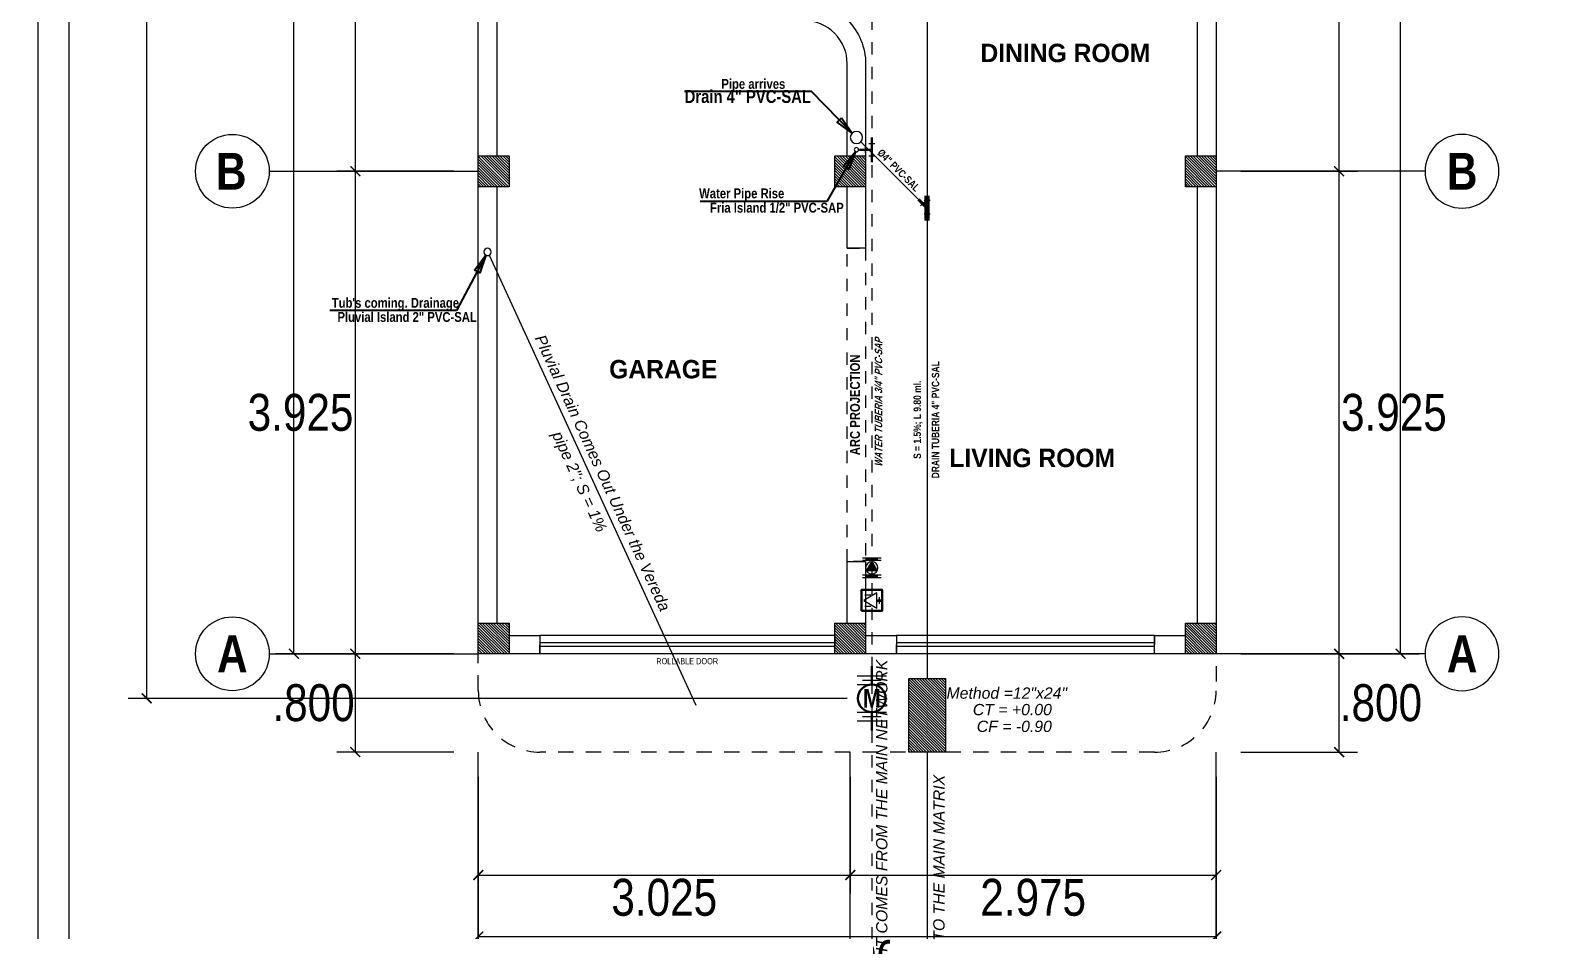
# Model space of a CAD drawing. Header units: millimetres. Extents: x 56 to 215, y 47 to 103.
# Drawn here: x 110.59 to 123.03, y 55.8 to 63.12 of the extents above; entities that cross this region are included whole.
import ezdxf
from ezdxf.enums import TextEntityAlignment as Align

# ---------------------------------------------------------------- set-up
doc = ezdxf.new("R2010")
doc.units = ezdxf.units.MM
for name, pattern in [('CONTINUA', [0]), ('DASHDOT2', [0.5, 0.25, -0.125, 0, -0.125]), ('DASHED2', [0.375, 0.25, -0.125])]:
    doc.linetypes.add(name, pattern=pattern)
for name, color, linetype in [('A_Puerta', 32, 'Continuous'), ('G_Acotación', 171, 'Continuous'), ('IS_Muro', 232, 'Continuous')]:
    doc.layers.add(name, color=color, linetype=linetype)
for name, color, linetype, lineweight in [('A_Texto', 43, 'Continuous', 9), ('A_Ventana', 140, 'Continuous', 9), ('E_Columna', 3, 'Continuous', 25), ('G_Ejes', 253, 'Continuous', 20), ('G_Proyección', 8, 'DASHED2', 15), ('G_Texto', 122, 'Continuous', 20), ('IS_Accesorios Agua', 6, 'Continuous', 20), ('IS_Accesorios Desagüe', 3, 'Continuous', 20), ('IS_Agua Fria', 140, 'DASHDOT2', 25), ('IS_Tuberia 2', 11, 'Continuous', 40), ('IS_Tuberia 4', 5, 'Continuous', 80)]:
    doc.layers.add(name, color=color, linetype=linetype, lineweight=lineweight)
doc.styles.add('Acotacion', font='ARIALN.TTF')
doc.styles.add('ARIAL', font='ariali.ttf', dxfattribs={"height": 0.12})
doc.styles.add('Arial Marron', font='ARIALN.TTF')
doc.styles.add('Cotas', font='ARIALNB.TTF', dxfattribs={"height": 0.1})
doc.styles.add('Eje', font='ARIALNB.TTF', dxfattribs={"height": 0.3})
doc.styles.add('M-1', font='ARIALNB.TTF', dxfattribs={"oblique": 20})
doc.styles.add('STYLE1', font='cityb___.ttf', dxfattribs={"width": 1.05})
doc.styles.add('TITULOS', font='ARIALNB.TTF', dxfattribs={"height": 0.3})
doc.dimstyles.new('150', dxfattribs={"dimtxt": 1, "dimasz": 0.06, "dimexe": 0.06, "dimexo": 0.08, "dimgap": 0.05, "dimtad": 2, "dimtih": 1, "dimtoh": 1, "dimzin": 1, "dimdsep": 46, "dimtxsty": 'Cotas', "dimblk": 'ARCHTICK', "dimcen": 0.25, "dimdle": 0.06, "dimclrd": 256, "dimclre": 256, "dimclrt": 5, "dimazin": 0, "dimtp": 0.2, "dimtm": 0.2, "dimtfac": 1, "dimtix": 1, "dimtmove": 1, "dimatfit": 0, "dimfxl": 0.06, "dimtolj": 1, "dimtzin": 1, "dimarcsym": 0})
doc.dimstyles.new('Lenin_50', dxfattribs={"dimtxt": 0.3, "dimasz": 0.08, "dimexe": 0.15, "dimexo": 0.2, "dimgap": 0.03, "dimtad": 2, "dimtih": 1, "dimtoh": 1, "dimlfac": -1, "dimzin": 4, "dimdsep": 46, "dimtxsty": 'Acotacion', "dimblk": 'ARCHTICK', "dimcen": 0.08, "dimclrd": 256, "dimclre": 256, "dimclrt": 4, "dimazin": 1, "dimtm": 1e-09, "dimtfac": 1, "dimtmove": 2, "dimatfit": 2, "dimfxl": 1, "dimtolj": 1, "dimlwd": 13, "dimlwe": 18, "dimarcsym": 0})
pattern_1 = [(135, (229.378861, -21.810414), (0.0112253202, 0.0112253202), [])]
pattern_2 = [(135, (229.378861, -21.660414), (0.0112253202, 0.0112253202), [])]

# ---------------------------------------------------------------- blocks, each defined once
blk = doc.blocks.new('Eri')
blk.add_line((-1.7, 0), (0, 0))
blk.add_circle((-2, 0), 0.3)
at = {"color": 1, "style": 'Eje', "flags": 4}
blk.add_attdef('H', text='', height=0.3, dxfattribs=at).set_placement((-2, 0), align=Align.MIDDLE_CENTER)
blk = doc.blocks.new('_ArchTick')
at = {"color": 0, "linetype": 'ByBlock', "const_width": 0.15}
blk.add_lwpolyline([(-0.5, -0.5), (0.5, 0.5)], dxfattribs=at)
blk = doc.blocks.new('*D713')
at = {"layer": 'Defpoints', "color": 0, "transparency": 16777216}
for p in [(114.233, 57.253), (120.233, 57.253), (120.233, 55.753)]:
    blk.add_point(p, dxfattribs=at)
at = {"layer": 'G_Acotación', "lineweight": 18, "transparency": 16777216}
for p, q in [((114.233, 57.053), (114.233, 55.603)), ((120.233, 57.053), (120.233, 55.603))]:
    blk.add_line(p, q, dxfattribs=at)
at = {"layer": 'G_Acotación', "lineweight": 13, "transparency": 16777216}
blk.add_line((114.233, 55.753), (120.233, 55.753), dxfattribs=at)
at = {"layer": 'G_Acotación', "lineweight": 13, "transparency": 16777216, "xscale": 0.08, "yscale": 0.08, "zscale": 0.08, "rotation": 180}
blk.add_blockref('_ArchTick', (114.233, 55.753), dxfattribs=at)
at = {"layer": 'G_Acotación', "lineweight": 13, "transparency": 16777216, "xscale": 0.08, "yscale": 0.08, "zscale": 0.08}
blk.add_blockref('_ArchTick', (120.233, 55.753), dxfattribs=at)
at = {"layer": 'G_Acotación', "color": 4, "lineweight": 5, "transparency": 16777216, "insert": (117.233, 55.57), "char_height": 0.3, "attachment_point": 5, "style": 'Acotacion'}
blk.add_mtext('\\A1;6.000', dxfattribs=at)
blk = doc.blocks.new('*D714')
at = {"layer": 'Defpoints', "color": 0, "transparency": 16777216}
for p in [(117.258, 57.253), (120.233, 57.253), (120.233, 56.253)]:
    blk.add_point(p, dxfattribs=at)
at = {"layer": 'G_Acotación', "lineweight": 18, "transparency": 16777216}
for p, q in [((117.258, 57.053), (117.258, 56.103)), ((120.233, 57.053), (120.233, 56.103))]:
    blk.add_line(p, q, dxfattribs=at)
at = {"layer": 'G_Acotación', "lineweight": 13, "transparency": 16777216}
blk.add_line((117.258, 56.253), (120.233, 56.253), dxfattribs=at)
at = {"layer": 'G_Acotación', "lineweight": 13, "transparency": 16777216, "xscale": 0.08, "yscale": 0.08, "zscale": 0.08, "rotation": 180}
blk.add_blockref('_ArchTick', (117.258, 56.253), dxfattribs=at)
at = {"layer": 'G_Acotación', "lineweight": 13, "transparency": 16777216, "xscale": 0.08, "yscale": 0.08, "zscale": 0.08}
blk.add_blockref('_ArchTick', (120.233, 56.253), dxfattribs=at)
at = {"layer": 'G_Acotación', "color": 4, "lineweight": 5, "transparency": 16777216, "insert": (118.745, 56.07), "char_height": 0.3, "attachment_point": 5, "style": 'Acotacion'}
blk.add_mtext('\\A1;2.975', dxfattribs=at)
blk = doc.blocks.new('*D715')
at = {"layer": 'Defpoints', "color": 0, "transparency": 16777216}
for p in [(114.233, 57.253), (117.258, 57.253), (117.258, 56.253)]:
    blk.add_point(p, dxfattribs=at)
at = {"layer": 'G_Acotación', "lineweight": 18, "transparency": 16777216}
for p, q in [((114.233, 57.053), (114.233, 56.103)), ((117.258, 57.053), (117.258, 56.103))]:
    blk.add_line(p, q, dxfattribs=at)
at = {"layer": 'G_Acotación', "lineweight": 13, "transparency": 16777216}
blk.add_line((114.233, 56.253), (117.258, 56.253), dxfattribs=at)
at = {"layer": 'G_Acotación', "lineweight": 13, "transparency": 16777216, "xscale": 0.08, "yscale": 0.08, "zscale": 0.08, "rotation": 180}
blk.add_blockref('_ArchTick', (114.233, 56.253), dxfattribs=at)
at = {"layer": 'G_Acotación', "lineweight": 13, "transparency": 16777216, "xscale": 0.08, "yscale": 0.08, "zscale": 0.08}
blk.add_blockref('_ArchTick', (117.258, 56.253), dxfattribs=at)
at = {"layer": 'G_Acotación', "color": 4, "lineweight": 5, "transparency": 16777216, "insert": (115.745, 56.07), "char_height": 0.3, "attachment_point": 5, "style": 'Acotacion'}
blk.add_mtext('\\A1;3.025', dxfattribs=at)
blk = doc.blocks.new('*D716')
at = {"layer": 'Defpoints', "color": 0, "transparency": 16777216}
for p in [(112.733, 70.553), (114.233, 70.553), (114.233, 58.053)]:
    blk.add_point(p, dxfattribs=at)
at = {"layer": 'G_Acotación', "lineweight": 18, "transparency": 16777216}
for p, q in [((114.033, 70.553), (112.583, 70.553)), ((114.033, 58.053), (112.583, 58.053))]:
    blk.add_line(p, q, dxfattribs=at)
at = {"layer": 'G_Acotación', "lineweight": 13, "transparency": 16777216}
blk.add_line((112.733, 58.053), (112.733, 70.553), dxfattribs=at)
at = {"layer": 'G_Acotación', "lineweight": 13, "transparency": 16777216, "xscale": 0.08, "yscale": 0.08, "zscale": 0.08}
for p, rotation in [((112.733, 70.553), 90), ((112.733, 58.053), 270)]:
    blk.add_blockref('_ArchTick', p, dxfattribs=dict(at, rotation=rotation))
at = {"layer": 'G_Acotación', "color": 4, "lineweight": 5, "transparency": 16777216, "insert": (112.204, 64.303), "char_height": 0.3, "attachment_point": 5, "style": 'Acotacion'}
blk.add_mtext('\\A1;12.500', dxfattribs=at)
blk = doc.blocks.new('*D717')
at = {"layer": 'Defpoints', "color": 0, "transparency": 16777216}
for p in [(113.233, 61.978), (114.233, 61.978), (114.233, 58.053)]:
    blk.add_point(p, dxfattribs=at)
at = {"layer": 'G_Acotación', "lineweight": 18, "transparency": 16777216}
for p, q in [((114.033, 61.978), (113.083, 61.978)), ((114.033, 58.053), (113.083, 58.053))]:
    blk.add_line(p, q, dxfattribs=at)
at = {"layer": 'G_Acotación', "lineweight": 13, "transparency": 16777216}
blk.add_line((113.233, 58.053), (113.233, 61.978), dxfattribs=at)
at = {"layer": 'G_Acotación', "lineweight": 13, "transparency": 16777216, "xscale": 0.08, "yscale": 0.08, "zscale": 0.08}
for p, rotation in [((113.233, 61.978), 90), ((113.233, 58.053), 270)]:
    blk.add_blockref('_ArchTick', p, dxfattribs=dict(at, rotation=rotation))
at = {"layer": 'G_Acotación', "color": 4, "lineweight": 5, "transparency": 16777216, "insert": (112.787, 60.015), "char_height": 0.3, "attachment_point": 5, "style": 'Acotacion'}
blk.add_mtext('\\A1;3.925', dxfattribs=at)
blk = doc.blocks.new('*D718')
at = {"layer": 'Defpoints', "color": 0, "transparency": 16777216}
for p in [(113.233, 66.528), (114.233, 66.528), (114.233, 61.978)]:
    blk.add_point(p, dxfattribs=at)
at = {"layer": 'G_Acotación', "lineweight": 18, "transparency": 16777216}
for p, q in [((114.033, 66.528), (113.083, 66.528)), ((114.033, 61.978), (113.083, 61.978))]:
    blk.add_line(p, q, dxfattribs=at)
at = {"layer": 'G_Acotación', "lineweight": 13, "transparency": 16777216}
blk.add_line((113.233, 61.978), (113.233, 66.528), dxfattribs=at)
at = {"layer": 'G_Acotación', "lineweight": 13, "transparency": 16777216, "xscale": 0.08, "yscale": 0.08, "zscale": 0.08}
for p, rotation in [((113.233, 66.528), 90), ((113.233, 61.978), 270)]:
    blk.add_blockref('_ArchTick', p, dxfattribs=dict(at, rotation=rotation))
at = {"layer": 'G_Acotación', "color": 4, "lineweight": 5, "transparency": 16777216, "insert": (112.783, 64.253), "char_height": 0.3, "attachment_point": 5, "style": 'Acotacion'}
blk.add_mtext('\\A1;4.550', dxfattribs=at)
blk = doc.blocks.new('*D720')
at = {"layer": 'Defpoints', "color": 0, "transparency": 16777216}
for p in [(113.233, 58.053), (114.233, 58.053), (114.233, 57.253)]:
    blk.add_point(p, dxfattribs=at)
at = {"layer": 'G_Acotación', "lineweight": 18, "transparency": 16777216}
for p, q in [((114.033, 58.053), (113.083, 58.053)), ((114.033, 57.253), (113.083, 57.253))]:
    blk.add_line(p, q, dxfattribs=at)
at = {"layer": 'G_Acotación', "lineweight": 13, "transparency": 16777216}
blk.add_line((113.233, 57.253), (113.233, 58.053), dxfattribs=at)
at = {"layer": 'G_Acotación', "lineweight": 13, "transparency": 16777216, "xscale": 0.08, "yscale": 0.08, "zscale": 0.08}
for p, rotation in [((113.233, 58.053), 90), ((113.233, 57.253), 270)]:
    blk.add_blockref('_ArchTick', p, dxfattribs=dict(at, rotation=rotation))
at = {"layer": 'G_Acotación', "color": 4, "lineweight": 5, "transparency": 16777216, "insert": (112.893, 57.653), "char_height": 0.3, "attachment_point": 5, "style": 'Acotacion'}
blk.add_mtext('\\A1;.800', dxfattribs=at)
blk = doc.blocks.new('*D721')
at = {"layer": 'Defpoints', "color": 0, "transparency": 16777216}
for p in [(120.233, 70.553), (121.733, 70.553), (120.233, 58.053)]:
    blk.add_point(p, dxfattribs=at)
at = {"layer": 'G_Acotación', "lineweight": 18, "transparency": 16777216}
for p, q in [((120.433, 70.553), (121.883, 70.553)), ((120.433, 58.053), (121.883, 58.053))]:
    blk.add_line(p, q, dxfattribs=at)
at = {"layer": 'G_Acotación', "lineweight": 13, "transparency": 16777216}
blk.add_line((121.733, 58.053), (121.733, 70.553), dxfattribs=at)
at = {"layer": 'G_Acotación', "lineweight": 13, "transparency": 16777216, "xscale": 0.08, "yscale": 0.08, "zscale": 0.08}
for p, rotation in [((121.733, 70.553), 90), ((121.733, 58.053), 270)]:
    blk.add_blockref('_ArchTick', p, dxfattribs=dict(at, rotation=rotation))
at = {"layer": 'G_Acotación', "color": 4, "lineweight": 5, "transparency": 16777216, "insert": (122.262, 64.303), "char_height": 0.3, "attachment_point": 5, "style": 'Acotacion'}
blk.add_mtext('\\A1;12.500', dxfattribs=at)
blk = doc.blocks.new('*D722')
at = {"layer": 'Defpoints', "color": 0, "transparency": 16777216}
for p in [(120.233, 61.978), (121.233, 61.978), (120.233, 58.053)]:
    blk.add_point(p, dxfattribs=at)
at = {"layer": 'G_Acotación', "lineweight": 18, "transparency": 16777216}
for p, q in [((120.433, 61.978), (121.383, 61.978)), ((120.433, 58.053), (121.383, 58.053))]:
    blk.add_line(p, q, dxfattribs=at)
at = {"layer": 'G_Acotación', "lineweight": 13, "transparency": 16777216}
blk.add_line((121.233, 58.053), (121.233, 61.978), dxfattribs=at)
at = {"layer": 'G_Acotación', "lineweight": 13, "transparency": 16777216, "xscale": 0.08, "yscale": 0.08, "zscale": 0.08}
for p, rotation in [((121.233, 61.978), 90), ((121.233, 58.053), 270)]:
    blk.add_blockref('_ArchTick', p, dxfattribs=dict(at, rotation=rotation))
at = {"layer": 'G_Acotación', "color": 4, "lineweight": 5, "transparency": 16777216, "insert": (121.679, 60.015), "char_height": 0.3, "attachment_point": 5, "style": 'Acotacion'}
blk.add_mtext('\\A1;3.925', dxfattribs=at)
blk = doc.blocks.new('*D723')
at = {"layer": 'Defpoints', "color": 0, "transparency": 16777216}
for p in [(120.233, 66.528), (121.233, 66.528), (120.233, 61.978)]:
    blk.add_point(p, dxfattribs=at)
at = {"layer": 'G_Acotación', "lineweight": 18, "transparency": 16777216}
for p, q in [((120.433, 66.528), (121.383, 66.528)), ((120.433, 61.978), (121.383, 61.978))]:
    blk.add_line(p, q, dxfattribs=at)
at = {"layer": 'G_Acotación', "lineweight": 13, "transparency": 16777216}
blk.add_line((121.233, 61.978), (121.233, 66.528), dxfattribs=at)
at = {"layer": 'G_Acotación', "lineweight": 13, "transparency": 16777216, "xscale": 0.08, "yscale": 0.08, "zscale": 0.08}
for p, rotation in [((121.233, 66.528), 90), ((121.233, 61.978), 270)]:
    blk.add_blockref('_ArchTick', p, dxfattribs=dict(at, rotation=rotation))
at = {"layer": 'G_Acotación', "color": 4, "lineweight": 5, "transparency": 16777216, "insert": (121.682, 64.253), "char_height": 0.3, "attachment_point": 5, "style": 'Acotacion'}
blk.add_mtext('\\A1;4.550', dxfattribs=at)
blk = doc.blocks.new('*D725')
at = {"layer": 'Defpoints', "color": 0, "transparency": 16777216}
for p in [(120.233, 58.053), (121.233, 58.053), (120.233, 57.253)]:
    blk.add_point(p, dxfattribs=at)
at = {"layer": 'G_Acotación', "lineweight": 18, "transparency": 16777216}
for p, q in [((120.433, 58.053), (121.383, 58.053)), ((120.433, 57.253), (121.383, 57.253))]:
    blk.add_line(p, q, dxfattribs=at)
at = {"layer": 'G_Acotación', "lineweight": 13, "transparency": 16777216}
blk.add_line((121.233, 57.253), (121.233, 58.053), dxfattribs=at)
at = {"layer": 'G_Acotación', "lineweight": 13, "transparency": 16777216, "xscale": 0.08, "yscale": 0.08, "zscale": 0.08}
for p, rotation in [((121.233, 58.053), 90), ((121.233, 57.253), 270)]:
    blk.add_blockref('_ArchTick', p, dxfattribs=dict(at, rotation=rotation))
at = {"layer": 'G_Acotación', "color": 4, "lineweight": 5, "transparency": 16777216, "insert": (121.573, 57.653), "char_height": 0.3, "attachment_point": 5, "style": 'Acotacion'}
blk.add_mtext('\\A1;.800', dxfattribs=at)
blk = doc.blocks.new('Subida desague')
blk.add_circle((0, 0), 0.05)
blk = doc.blocks.new('Yee simple 4-2')
at = {"lineweight": 80}
blk.add_line((-0.1, 0), (0.1, 0), dxfattribs=at)
at = {"lineweight": 20}
for p, q in [((-0.05, -0.025), (-0.05, 0.025)), ((0.053, 0.018), (0.018, 0.053)), ((0.063, -0.025), (0.063, 0.025))]:
    blk.add_line(p, q, dxfattribs=at)
at = {"lineweight": 40}
blk.add_line((0, 0), (0.071, 0.071), dxfattribs=at)
blk = doc.blocks.new('Subida agua')
blk.add_circle((0, 0), 0.035)
blk = doc.blocks.new('Tee')
at = {"lineweight": 30}
for p in [(-0.1, 0), (0, 0.1), (0.1, 0)]:
    blk.add_line(p, (0, 0), dxfattribs=at)
at = {"lineweight": 20}
for p, q in [((-0.05, 0.025), (-0.05, -0.025)), ((-0.025, 0.05), (0.025, 0.05)), ((0.05, 0.025), (0.05, -0.025))]:
    blk.add_line(p, q, dxfattribs=at)
blk = doc.blocks.new('Medidor')
at = {"lineweight": 30}
for p, q in [((-0.175, 0), (-0.075, 0)), ((0.175, 0), (0.075, 0))]:
    blk.add_line(p, q, dxfattribs=at)
at = {"lineweight": 20}
for p, q in [((-0.1225, 0.08), (-0.1225, -0.08)), ((-0.0987, 0.05), (-0.0987, -0.05)), ((-0.075, 0.08), (-0.075, -0.08)), ((0.075, 0.08), (0.075, -0.08)), ((0.0987, 0.05), (0.0987, -0.05)), ((0.1225, 0.08), (0.1225, -0.08))]:
    blk.add_line(p, q, dxfattribs=at)
at = {"lineweight": 30}
blk.add_circle((0, 0), 0.075, dxfattribs=at)
blk = doc.blocks.new('Llave_General')
for p, q in [((-0.075, 0.174), (-0.012, 0.174)), ((-0.075, 0.051), (-0.012, 0.051)), ((0.08, 0.149), (0.08, 0.077))]:
    blk.add_line(p, q)
at = {"lineweight": 35}
blk.add_line((0.055, 0.113), (0.099, 0.113), dxfattribs=at)
at = {"linetype": 'ByBlock', "lineweight": 30, "ltscale": 0.5}
blk.add_lwpolyline([(-0.113, 0), (0.113, 0), (0.113, 0.226), (-0.113, 0.226)], close=True, dxfattribs=at)
at = {"linetype": 'Continuous'}
blk.add_lwpolyline([(-0.088, 0.113), (0.055, 0.03), (0.055, 0.196)], close=True, dxfattribs=at)
blk = doc.blocks.new('Valvula check')
h = blk.add_hatch(color=256)
h.paths.add_polyline_path([(0, 0.05), (0, -0.025), (0.043, -0.025)])
h.paths.add_polyline_path([(0, 0.05), (-0.043, -0.025), (0, -0.025)])
for p, q in [((-0.075, 0.08), (0.075, 0.08)), ((-0.075, 0.06), (0.075, 0.06)), ((-0.05, 0.07), (0.05, 0.07)), ((0, 0.08), (0, -0.08)), ((-0.075, -0.06), (0.075, -0.06)), ((-0.075, -0.08), (0.075, -0.08)), ((-0.05, -0.07), (0.05, -0.07))]:
    blk.add_line(p, q)
blk.add_lwpolyline([(0, 0.05), (-0.043, -0.025), (0.043, -0.025)], close=True)
blk.add_circle((0, 0), 0.05)
blk = doc.blocks.new('*D830')
at = {"lineweight": 18, "transparency": 16777216}
for p, q in [((117.233, 69.228), (111.386, 69.228)), ((117.233, 57.69), (111.386, 57.69))]:
    blk.add_line(p, q, dxfattribs=at)
at = {"lineweight": 13, "transparency": 16777216}
blk.add_line((111.536, 57.69), (111.536, 69.228), dxfattribs=at)
at = {"layer": 'Defpoints', "color": 0, "transparency": 16777216}
for p in [(111.536, 69.228), (117.433, 69.228), (117.433, 57.69)]:
    blk.add_point(p, dxfattribs=at)
at = {"lineweight": 13, "transparency": 16777216, "xscale": 0.08, "yscale": 0.08, "zscale": 0.08}
for p, rotation in [((111.536, 69.228), 90), ((111.536, 57.69), 270)]:
    blk.add_blockref('_ArchTick', p, dxfattribs=dict(at, rotation=rotation))
at = {"color": 4, "lineweight": 5, "transparency": 16777216, "insert": (111.103, 63.459), "char_height": 0.3, "attachment_point": 5, "style": 'Acotacion'}
blk.add_mtext('\\A1;11.54', dxfattribs=at)

msp = doc.modelspace()

# ---------------------------------------------------------------- hatches: boundary and pattern name
at = {"layer": 'E_Columna', "lineweight": 5}
h = msp.add_hatch(dxfattribs=at)
h.set_pattern_fill('LINE', color=256, scale=0.005, angle=45, style=0)
h.set_pattern_definition(pattern_2)
h.paths.add_polyline_path([(114.4828, 61.8529), (114.2328, 61.8529), (114.2328, 62.1029), (114.4828, 62.1029)])
h = msp.add_hatch(dxfattribs=at)
h.set_pattern_fill('LINE', color=256, scale=0.005, angle=45, style=0)
h.set_pattern_definition(pattern_2)
h.paths.add_polyline_path([(117.3828, 61.8529), (117.1328, 61.8529), (117.1328, 62.1029), (117.3828, 62.1029)])
h = msp.add_hatch(dxfattribs=at)
h.set_pattern_fill('LINE', color=256, scale=0.005, angle=45, style=0)
h.set_pattern_definition(pattern_2)
h.paths.add_polyline_path([(120.2328, 61.8529), (119.9828, 61.8529), (119.9828, 62.1029), (120.2328, 62.1029)])
h = msp.add_hatch(dxfattribs=at)
h.set_pattern_fill('LINE', color=256, scale=0.005, angle=45, style=0)
h.set_pattern_definition(pattern_1)
h.paths.add_polyline_path([(114.4828, 58.0529), (114.2328, 58.0529), (114.2328, 58.3029), (114.4828, 58.3029)])
h = msp.add_hatch(dxfattribs=at)
h.set_pattern_fill('LINE', color=256, scale=0.005, angle=45, style=0)
h.set_pattern_definition(pattern_1)
h.paths.add_polyline_path([(117.3828, 58.0529), (117.1328, 58.0529), (117.1328, 58.3029), (117.3828, 58.3029)])
h = msp.add_hatch(dxfattribs=at)
h.set_pattern_fill('LINE', color=256, scale=0.005, angle=45, style=0)
h.set_pattern_definition(pattern_1)
h.paths.add_polyline_path([(120.2328, 58.0529), (119.9828, 58.0529), (119.9828, 58.3029), (120.2328, 58.3029)])
at = {"layer": 'IS_Accesorios Desagüe', "lineweight": 5, "ltscale": 0.5}
h = msp.add_hatch(dxfattribs=at)
h.set_pattern_fill('LINE', color=1, scale=0.005, angle=45, style=0)
h.set_pattern_definition([(135, (328.132815, 27.052855), (0.0112253202, 0.0112253202), [])])
h.paths.add_polyline_path([(117.7328, 57.8529), (118.0328, 57.8529), (118.0328, 57.2529), (117.7328, 57.2529)])

# ---------------------------------------------------------------- linework, layer by layer
at = {"lineweight": 5}
for points in [[(151.7019, 46.547), (151.7019, 74.1029), (110.6519, 74.1029), (110.6519, 46.547)], [(151.4519, 46.797), (151.4519, 73.8529), (110.9019, 73.8529), (110.9019, 46.797)]]:
    msp.add_lwpolyline(points, close=True, dxfattribs=at)
at = {"layer": 'A_Puerta', "color": 2, "lineweight": 5}
for p, q in [((117.1328, 58.2029), (114.7328, 58.2029)), ((114.7328, 58.2029), (114.7328, 58.1279)), ((114.7328, 58.0529), (114.7328, 58.1279)), ((117.1328, 58.2029), (117.1328, 58.1279)), ((117.1328, 58.0529), (117.1328, 58.1279)), ((117.1328, 58.0529), (114.7328, 58.0529))]:
    msp.add_line(p, q, dxfattribs=at)
at = {"layer": 'A_Puerta', "lineweight": 5}
for p, q in [((117.1328, 58.1429), (114.7328, 58.1429)), ((117.1328, 58.1129), (114.7328, 58.1129))]:
    msp.add_line(p, q, dxfattribs=at)
at = {"layer": 'A_Ventana', "color": 2, "lineweight": 5}
for p, q in [((119.7328, 58.2029), (117.6328, 58.2029)), ((117.6328, 58.2029), (117.6328, 58.1279)), ((117.6328, 58.0529), (117.6328, 58.1279)), ((119.7328, 58.2029), (119.7328, 58.1279)), ((119.7328, 58.0529), (119.7328, 58.1279)), ((119.7328, 58.0529), (117.6328, 58.0529))]:
    msp.add_line(p, q, dxfattribs=at)
at = {"layer": 'A_Ventana', "lineweight": 5}
for p, q in [((119.7328, 58.1429), (117.6328, 58.1429)), ((119.7328, 58.1129), (117.6328, 58.1129))]:
    msp.add_line(p, q, dxfattribs=at)
at = {"layer": 'E_Columna', "lineweight": 5}
for points in [[(114.4828, 61.8529), (114.2328, 61.8529), (114.2328, 62.1029), (114.4828, 62.1029)], [(117.3828, 61.8529), (117.1328, 61.8529), (117.1328, 62.1029), (117.3828, 62.1029)], [(120.2328, 61.8529), (119.9828, 61.8529), (119.9828, 62.1029), (120.2328, 62.1029)], [(114.4828, 58.0529), (114.2328, 58.0529), (114.2328, 58.3029), (114.4828, 58.3029)], [(117.3828, 58.0529), (117.1328, 58.0529), (117.1328, 58.3029), (117.3828, 58.3029)], [(120.2328, 58.0529), (119.9828, 58.0529), (119.9828, 58.3029), (120.2328, 58.3029)]]:
    msp.add_lwpolyline(points, close=True, dxfattribs=at)
at = {"layer": 'G_Proyección', "lineweight": 5, "ltscale": 0.5}
msp.add_lwpolyline([(120.2328, 70.5529), (120.2328, 70.5529), (120.2328, 57.7529, -0.4142136), (119.7328, 57.2529), (114.7328, 57.2529, -0.4142136), (114.2328, 57.7529), (114.2328, 70.5529), (114.2328, 70.5529), (120.2328, 70.5529), (120.2328, 70.5529)], format="xyb", close=True, dxfattribs=at)
at = {"layer": 'G_Proyección', "lineweight": 5, "ltscale": 0.25}
msp.add_lwpolyline([(117.3828, 58.8029), (117.2328, 58.8029), (117.2328, 61.3529), (117.3828, 61.3529)], close=True, dxfattribs=at)
at = {"layer": 'IS_Accesorios Desagüe', "linetype": 'CONTINUA', "lineweight": 5}
msp.add_lwpolyline([(117.7328, 57.8529), (118.0328, 57.8529), (118.0328, 57.2529), (117.7328, 57.2529)], close=True, dxfattribs=at)
at = {"layer": 'IS_Agua Fria', "lineweight": 5, "ltscale": 0.4}
for p, q in [((117.4328, 69.2279), (117.4328, 55.6205)), ((117.3253, 62.1529), (117.4328, 62.1529))]:
    msp.add_line(p, q, dxfattribs=at)
at = {"layer": 'IS_Muro', "lineweight": 5}
for points in [[(114.3828, 63.2029), (114.3828, 62.1029), (114.4828, 62.1029), (114.4828, 61.8529), (114.3828, 61.8529), (114.3828, 58.3029), (114.4828, 58.3029), (114.4828, 58.2029), (114.7328, 58.2029), (114.7328, 58.0529), (114.2328, 58.0529), (114.2328, 70.5529)], [(120.2328, 70.5529), (120.2328, 58.0529), (119.7328, 58.0529), (119.7328, 58.2029), (119.9828, 58.2029), (119.9828, 58.3029), (120.0828, 58.3029), (120.0828, 61.8529), (119.9828, 61.8529), (119.9828, 62.1029), (120.0828, 62.1029), (120.0828, 64.2529)], [(117.6328, 58.0529), (117.1328, 58.0529), (117.1328, 58.3029), (117.2328, 58.3029), (117.2328, 58.8029), (117.3828, 58.8029), (117.3828, 58.2029), (117.6328, 58.2029), (117.6328, 58.0529)]]:
    msp.add_lwpolyline(points, dxfattribs=at)
msp.add_lwpolyline([(116.8828, 63.3529, -0.4142136), (117.3828, 62.8529), (117.3828, 61.3529), (117.2328, 61.3529), (117.2328, 61.8529), (117.1328, 61.8529), (117.1328, 62.1029), (117.2328, 62.1029), (117.2328, 62.8529, 0.4142136), (116.8828, 63.2029)], format="xyb", dxfattribs=at)
at = {"layer": 'IS_Tuberia 2', "lineweight": 5}
msp.add_line((114.3203, 61.2945), (116.0014, 57.6355), dxfattribs=at)
at = {"layer": 'IS_Tuberia 4', "lineweight": 5}
for p, q in [((117.8828, 67.5779), (117.8828, 57.8529)), ((117.3432, 62.2175), (117.8828, 61.6779))]:
    msp.add_line(p, q, dxfattribs=at)
at = {"layer": 'IS_Tuberia 4', "color": 1, "lineweight": 5}
msp.add_line((117.8828, 57.2529), (117.8828, 55.6989), dxfattribs=at)

# ---------------------------------------------------------------- block references
at = {"layer": 'G_Ejes', "lineweight": 5}
ref = msp.add_blockref('Eri', (114.2328, 61.9779), dxfattribs=at)
ref.add_attrib('H', 'B', dxfattribs={"layer": '0', "color": 1, "height": 0.3, "style": 'Eje', "flags": 4}).set_placement((112.2236, 61.9779), align=Align.MIDDLE_CENTER)
ref = msp.add_blockref('Eri', (120.2328, 61.9779), dxfattribs=dict(at, xscale=-1))
ref.add_attrib('H', 'B', dxfattribs={"layer": '0', "color": 1, "height": 0.3, "style": 'Eje', "flags": 4}).set_placement((122.234, 61.9779), align=Align.MIDDLE_CENTER)
ref = msp.add_blockref('Eri', (114.2328, 58.0529), dxfattribs=at)
ref.add_attrib('H', 'A', dxfattribs={"layer": '0', "color": 1, "height": 0.3, "style": 'Eje', "flags": 4}).set_placement((112.2326, 58.0529), align=Align.MIDDLE_CENTER)
ref = msp.add_blockref('Eri', (120.2328, 58.0529), dxfattribs=dict(at, xscale=-1))
ref.add_attrib('H', 'A', dxfattribs={"layer": '0', "color": 1, "height": 0.3, "style": 'Eje', "flags": 4}).set_placement((122.2338, 58.0529), align=Align.MIDDLE_CENTER)
ref = msp.add_blockref('Eri', (114.2328, 57.2529), dxfattribs=dict(at, rotation=90))
ref.add_attrib('H', '1', dxfattribs={"layer": '0', "color": 1, "height": 0.3, "style": 'Eje', "flags": 4}).set_placement((114.2328, 55.2529), align=Align.MIDDLE_CENTER)
ref = msp.add_blockref('Eri', (117.2578, 57.2529), dxfattribs=dict(at, xscale=-1, rotation=270))
ref.add_attrib('H', '2', dxfattribs={"layer": '0', "color": 1, "height": 0.3, "style": 'Eje', "flags": 4}).set_placement((117.2664, 55.2529), align=Align.MIDDLE_CENTER)
ref = msp.add_blockref('Eri', (120.2328, 57.2529), dxfattribs=dict(at, rotation=90))
ref.add_attrib('H', '3', dxfattribs={"layer": '0', "color": 1, "height": 0.3, "style": 'Eje', "flags": 4}).set_placement((120.2328, 55.258), align=Align.MIDDLE_CENTER)
at = {"layer": 'IS_Accesorios Agua', "lineweight": 5, "rotation": 90}
msp.add_blockref('Tee', (117.4328, 62.1529), dxfattribs=at)
at = {"layer": 'IS_Accesorios Agua', "lineweight": 5}
for name, p, xscale, yscale, zscale, rotation in [('Subida agua', (117.3078, 62.1529), -0.5, 0.5, 0.5, 180), ('Medidor', (117.4328, 57.6904), -1.5, 1.5, 1.5, 89.99999999999136)]:
    msp.add_blockref(name, p, dxfattribs=dict(at, xscale=xscale, yscale=yscale, zscale=zscale, rotation=rotation))
at = {"layer": 'IS_Accesorios Agua', "lineweight": 5, "xscale": -1}
msp.add_blockref('Valvula check', (117.4328, 58.7521), dxfattribs=at)
at = {"layer": 'IS_Accesorios Agua', "lineweight": 5, "xscale": 0.75, "yscale": 0.75, "zscale": 0.75}
msp.add_blockref('Llave_General', (117.4328, 58.4029), dxfattribs=at)
at = {"layer": 'IS_Accesorios Desagüe', "lineweight": 5, "xscale": -1, "rotation": 180}
msp.add_blockref('Subida desague', (117.3078, 62.2529), dxfattribs=at)
at = {"layer": 'IS_Accesorios Desagüe', "lineweight": 5, "rotation": 90.00000000005865}
msp.add_blockref('Yee simple 4-2', (117.8828, 61.6779), dxfattribs=at)
at = {"layer": 'IS_Accesorios Desagüe', "lineweight": 5, "xscale": -0.6000000000000227, "yscale": 0.5999999999999943, "zscale": 0.6, "rotation": 180}
msp.add_blockref('Subida desague', (114.3078, 61.3217), dxfattribs=at)

# ---------------------------------------------------------------- texts
at = {"layer": 'A_Texto', "lineweight": 5, "style": 'TITULOS'}
msp.add_text('ARC PROJECTION', height=0.08, rotation=90, dxfattribs=at).set_placement((117.3599, 60.0779), align=Align.BOTTOM_CENTER)
at = {"layer": 'A_Texto', "lineweight": 5, "style": 'Arial Marron'}
msp.add_text('ROLLABLE DOOR', height=0.05, dxfattribs=at).set_placement((115.9315, 57.9529, 0), align=Align.BOTTOM_CENTER)
at = {"layer": 'G_Texto', "lineweight": 5, "ltscale": 0.2, "style": 'STYLE1'}
for s, p in [('DINING ROOM', (119.0071, 62.9409)), ('GARAGE', (115.7372, 60.3684)), ('LIVING ROOM', (118.7371, 59.6466))]:
    msp.add_text(s, height=0.15, rotation=360, dxfattribs=at).set_placement(p, align=Align.MIDDLE)
at = {"layer": 'G_Texto', "color": 7, "lineweight": 5, "style": 'Cotas'}
for s, p in [('Pipe arrives ', (116.2096, 62.649)), ('Water Pipe Rise ', (116.0287, 61.7585)), ('Fria Island 1/2" PVC-SAP', (116.1167, 61.642)), ("Tub's coming. Drainage", (113.041, 60.8679)), ('Pluvial Island 2" PVC-SAL', (113.0872, 60.753))]:
    msp.add_text(s, height=0.08, dxfattribs=at).set_placement(p)
msp.add_text('Drain 4" PVC-SAL', height=0.105029, dxfattribs=at).set_placement((115.9113, 62.534), (116.9376, 62.534), align=Align.ALIGNED)
for s, rotation, p in [('Ø4" PVC-SAL', 315, (117.6306, 61.9654)), ('DRAIN TUBERIA 4" PVC-SAL', 90, (117.9807, 59.9567)), ('S = 1.5%%%; L 9.80 ml.', 90, (117.8325, 59.9567))]:
    msp.add_text(s, height=0.06, rotation=rotation, dxfattribs=at).set_placement(p, align=Align.CENTER)
at = {"layer": 'G_Texto', "color": 7, "linetype": 'CONTINUA', "lineweight": 5, "style": 'ARIAL'}
for s, p in [('Pluvial Drain Comes Out Under the Vereda', (115.2023, 59.5052)), ('pipe 2"; S = 1%%%', (115.0147, 59.4353))]:
    msp.add_text(s, height=0.092, rotation=294.67597, dxfattribs=at).set_placement(p, align=Align.CENTER)
at = {"layer": 'G_Texto', "color": 2, "lineweight": 5, "style": 'M-1', "oblique": 20}
msp.add_text('WATER TUBERIA 3/4" PVC-SAP', height=0.06, rotation=90, dxfattribs=at).set_placement((117.5173, 60.0959), align=Align.CENTER)
at = {"layer": 'G_Texto', "color": 7, "linetype": 'CONTINUA', "lineweight": 5, "style": 'ARIAL'}
for s, p in [('IT COMES FROM THE MAIN NETWORK', (117.5597, 55.6274)), ('TO THE MAIN MATRIX', (118.0248, 55.7188))]:
    msp.add_text(s, height=0.092, rotation=90, dxfattribs=at).set_placement(p)
for s, p in [('Method =12"x24"', (118.0403, 57.6873)), ('CT = +0.00', (118.2544, 57.5529)), ('CF = -0.90', (118.2866, 57.4167))]:
    msp.add_text(s, height=0.092, dxfattribs=at).set_placement(p)
at = {"layer": 'IS_Accesorios Agua', "lineweight": 5, "insert": (117.4328, 57.6904), "char_height": 0.15, "width": 0.225, "attachment_point": 5, "style": 'Cotas'}
msp.add_mtext('M', dxfattribs=at)

# ---------------------------------------------------------------- dimensions: what is measured, and where the dimension line sits
at = {"lineweight": 5}
dim = msp.add_linear_dim(base=(111.5362, 69.2279), p1=(117.4328, 57.6904), p2=(117.4328, 69.2279), angle=90, dimstyle='Lenin_50', override={"dimfxl": 0.06}, dxfattribs=at)
dim.commit()
dim.dimension.update_dxf_attribs({"geometry": '*D830', "text_midpoint": (111.103, 63.4591)})
at = {"layer": 'G_Acotación', "lineweight": 5}
for base, p1, p2, angle, picture, middle in [((112.7328, 70.5529), (114.2328, 58.0529), (114.2328, 70.5529), 90, '*D716', (112.2041, 64.3029)), ((121.7328, 70.5529), (120.2328, 58.0529), (120.2328, 70.5529), 90, '*D721', (122.2615, 64.3029)), ((113.2328, 66.5279), (114.2328, 61.9779), (114.2328, 66.5279), 90, '*D718', (112.7832, 64.2529)), ((121.2328, 66.5279), (120.2328, 61.9779), (120.2328, 66.5279), 90, '*D723', (121.6824, 64.2529)), ((113.2328, 61.9779), (114.2328, 58.0529), (114.2328, 61.9779), 90, '*D717', (112.7868, 60.0154)), ((121.2328, 61.9779), (120.2328, 58.0529), (120.2328, 61.9779), 90, '*D722', (121.6788, 60.0154)), ((113.2328, 58.0529), (114.2328, 57.2529), (114.2328, 58.0529), 90, '*D720', (112.8927, 57.6529)), ((121.2328, 58.0529), (120.2328, 57.2529), (120.2328, 58.0529), 90, '*D725', (121.5729, 57.6529)), ((120.2328, 55.7529), (114.2328, 57.2529), (120.2328, 57.2529), 180, '*D713', (117.2328, 55.5697)), ((117.2578, 56.2529), (114.2328, 57.2529), (117.2578, 57.2529), 180, '*D715', (115.7453, 56.0697)), ((120.2328, 56.2529), (117.2578, 57.2529), (120.2328, 57.2529), 180, '*D714', (118.7453, 56.0697))]:
    dim = msp.add_linear_dim(base=base, p1=p1, p2=p2, angle=angle, dimstyle='Lenin_50', override={"dimdec": 3, "dimfxl": 0.06}, dxfattribs=at)
    dim.commit()
    dim.dimension.update_dxf_attribs({"geometry": picture, "text_midpoint": middle})

# ---------------------------------------------------------------- leaders
at = {"layer": 'G_Texto', "color": 7, "lineweight": 5}
for points in [[(117.2729, 62.2886), (116.9414, 62.6282), (115.9101, 62.6282)], [(117.2991, 62.1377), (117.0675, 61.7335), (116.0362, 61.7335)], [(114.2938, 61.2952), (114.0565, 60.8463), (113.0252, 60.8463)]]:
    msp.add_leader(points, dimstyle='150', override={"dimasz": 0.15, "dimgap": 0.08, "dimtad": 0, "dimldrblk": 'ClosedBlank'}, dxfattribs=at)

doc.saveas('drawing.dxf')
